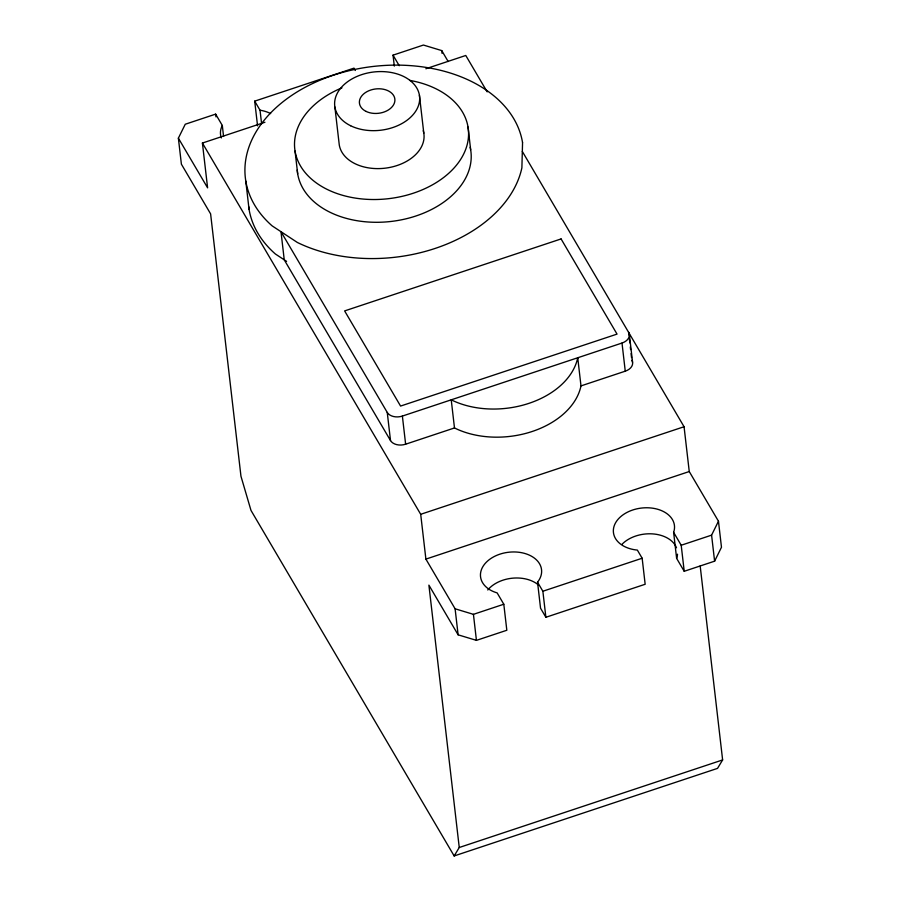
<?xml version="1.0" encoding="UTF-8"?>
<svg xmlns="http://www.w3.org/2000/svg" width="901" height="901" viewBox="0 0 901 901"><rect width="100%" height="100%" fill="white"/><g stroke="black" fill="none" stroke-linecap="round" stroke-linejoin="round"><path stroke-width="1.35" d="M700.178 565.952L722.625 759.937L717.523 768.384L454.16 855.95L250.996 510.428L240.961 476.246L210.609 213.875L181.394 164.185L178.375 138.157L185.257 124.237L215.643 114.134L222.31 125.464L223.572 136.423M454.16 855.95L459.251 847.503L428.899 585.132L458.113 634.822L476.438 640.363L506.824 630.261L503.805 604.233L497.149 592.903A30.702 21.095 -6.6 0 1 484.028 564.893A30.702 21.095 -6.6 0 1 525.88 553.788A30.702 21.095 -6.6 0 1 537.537 582.181L540.544 608.209L545.882 617.275L645.161 584.265L642.154 558.237L637.356 550.083A30.702 21.095 -6.6 0 1 614.122 526.071A30.702 21.095 -6.6 0 1 651.085 507.995A30.702 21.095 -6.6 0 1 673.621 532.345L676.628 558.372L684.219 571.279L714.606 561.177L711.587 535.149L718.469 521.229L689.254 471.538L684.062 426.736L522.332 151.458M714.606 561.177L721.476 547.256L718.469 521.229M257.551 125.813L254.701 101.149L353.98 68.138L355.354 70.469M394.311 66.111L393.039 55.152L423.425 45.05L441.749 50.591L448.157 61.505M178.375 138.157L207.602 187.847L202.41 143.045L264.928 122.266M425.869 68.746L465.772 55.479L487.182 91.879M631.849 360.321A11.702 8.041 -6.6 0 1 625.26 371.178L580.987 385.898A78.477 53.914 -6.6 0 1 532.176 431.489A78.477 53.914 -6.6 0 1 454.487 427.952L405.63 444.204A11.702 8.041 -6.6 0 1 390.505 440.555L284.243 259.826L280.988 231.692L387.25 412.433A11.702 8.041 -6.6 0 0 402.375 416.071L622.005 343.044A11.702 8.041 -6.6 0 0 628.594 332.187L628.909 334.868M202.41 143.045L420.699 514.302L684.062 426.736M420.699 514.302L425.891 559.104L689.254 471.538M425.891 559.104L455.106 608.794L473.43 614.336L503.805 604.233M537.537 582.181L542.864 591.247L642.154 558.237M673.621 532.345L681.201 545.251L711.587 535.149M459.251 847.503L722.625 759.937M286.586 261.358L275.402 254.014A139.756 96.024 -6.6 0 1 248.642 206.442M393.039 55.152L399.244 65.717M254.701 101.149L260.029 110.226L261.617 123.921M681.201 545.251L684.219 571.279M629.326 334.192L632.581 362.315M629.371 338.889L629.833 342.909M630.306 346.919L630.61 349.599M631.072 353.62L631.545 357.641M622.005 343.044L625.26 371.178M580.987 385.898L577.732 357.765A78.477 53.914 -6.6 0 1 528.921 403.355A78.477 53.914 -6.6 0 1 451.232 399.83L454.487 427.952M542.864 591.247L545.882 617.275M468.036 127.064L470.671 149.825M441.749 50.591L442.064 53.328M419.415 95.247L423.808 133.202M473.43 614.336L476.438 640.363M455.106 608.794L458.113 634.822M402.375 416.071L405.63 444.204M387.25 412.433L390.505 440.555M334.879 106.994L339.272 144.948A42.685 29.328 -6.6 0 0 388.151 167.744A42.685 29.328 -6.6 0 0 423.233 130.713M295.044 151.086L297.679 173.848M245.782 181.056L249.036 209.19M215.643 114.134L215.958 116.871M470.164 147.268A87.352 60.018 -6.6 0 1 393.005 221.218A87.352 60.018 -6.6 0 1 297.229 169.962M409.707 80.38A87.352 60.018 -6.6 0 1 454.07 167.969A87.352 60.018 -6.6 0 1 316.6 183.117A87.352 60.018 -6.6 0 1 341.941 87.847M221.353 137.932A30.702 21.095 -6.6 0 1 222.31 125.464M260.029 110.226A30.702 21.095 -6.6 0 1 270.638 113.56M487.768 589.986A30.702 21.095 -6.6 0 1 538.077 584.67M677.507 554.194A30.702 21.095 -6.6 0 1 676.628 558.372M622.073 544.227A30.702 21.095 -6.6 0 1 652.414 533.876A30.702 21.095 -6.6 0 1 676.505 547.763M522.557 142.628L521.893 167.811A139.756 96.024 -6.6 0 1 297.375 242.47L272.147 225.881A139.756 96.024 -6.6 0 1 333.257 75.245A139.756 96.024 -6.6 0 1 522.557 142.628M561.086 238.934L344.621 310.913L400.573 406.069L617.039 334.102L561.086 238.934M366.076 111.409A17.829 12.254 -6.6 0 0 394.717 101.881A17.829 12.254 -6.6 0 0 370.649 90.066A17.829 12.254 -6.6 0 0 366.076 111.409M350.635 125.746A42.685 29.328 -6.6 0 0 419.213 102.939A42.685 29.328 -6.6 0 0 361.594 74.67A42.685 29.328 -6.6 0 0 350.635 125.746"/></g></svg>
